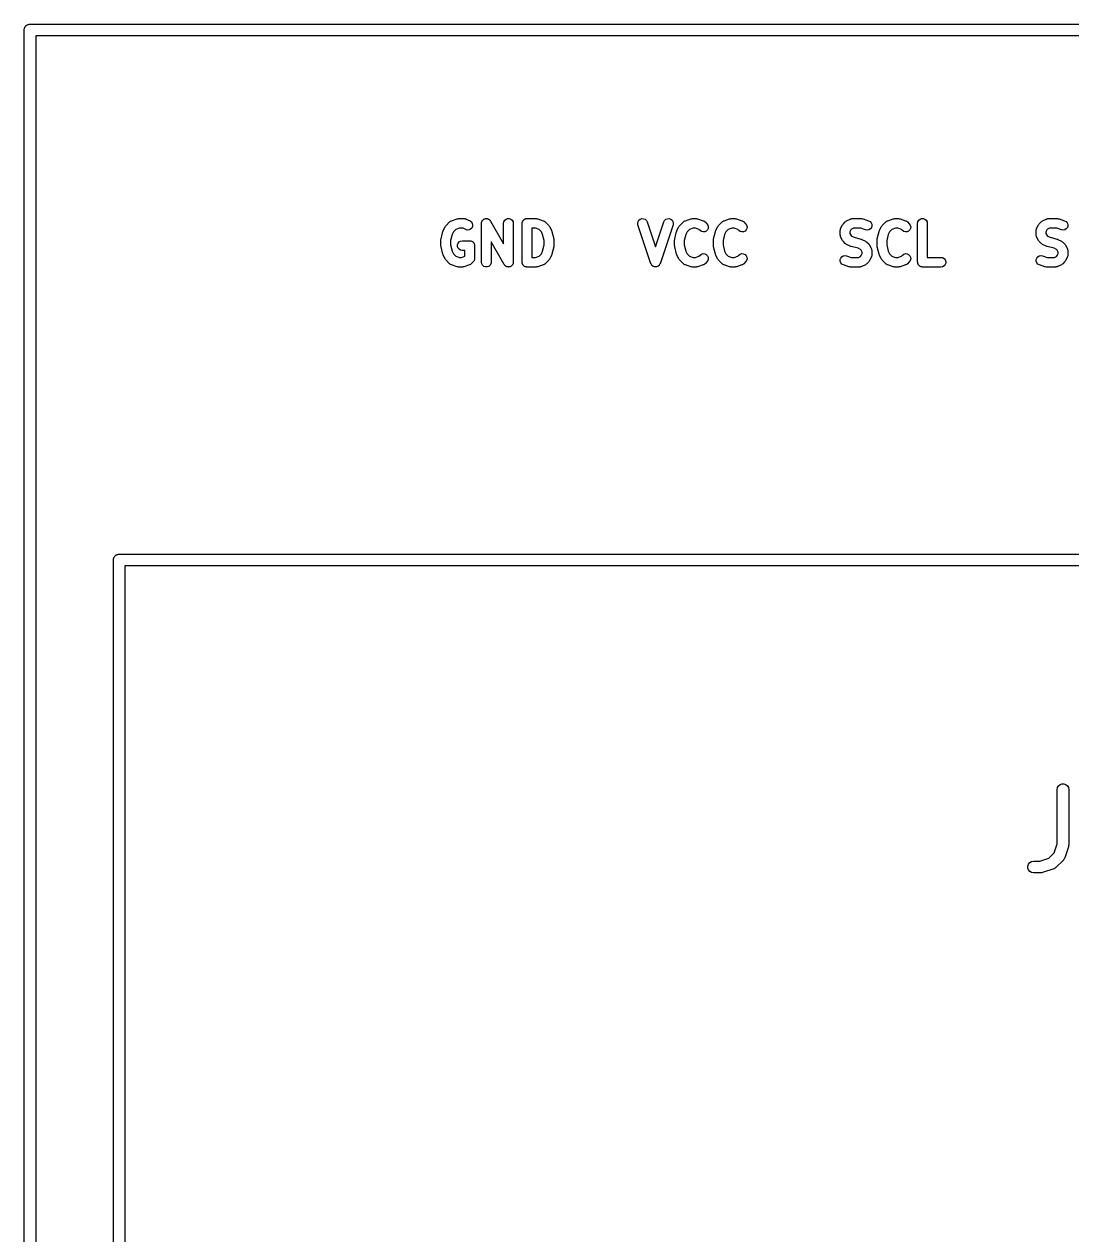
# Model space of a CAD drawing. Extents: x 86 to 333, y -237 to -29.
# Drawn here: x 121.28 to 134.79, y -51.71 to -36.09 of the extents above; entities that cross this region are included whole.
import ezdxf

# ---------------------------------------------------------------- set-up
doc = ezdxf.new("R2010")
doc.units = 0
doc.header["$MEASUREMENT"] = 0
doc.layers.add('BLACK', color=7, linetype='CONTINUOUS')

msp = doc.modelspace()

# ---------------------------------------------------------------- linework, layer by layer
at = {"layer": 'Black'}
for p, q in [((121.319, -36.0928), (121.324, -36.0895)), ((121.324, -36.0895), (121.331, -36.0884)), ((121.331, -36.0884), (121.337, -36.0861)), ((121.337, -36.0861), (121.344, -36.0861)), ((121.344, -36.0861), (121.35, -36.085)), ((121.35, -36.085), (148.65, -36.085)), ((121.275, -36.16), (121.276, -36.1535)), ((121.275, -66.86), (121.275, -36.16)), ((121.276, -36.147), (121.278, -36.1408)), ((121.276, -36.1535), (121.276, -36.147)), ((121.278, -36.1408), (121.28, -36.1343)), ((121.28, -36.1343), (121.283, -36.1287)), ((121.283, -36.1287), (121.285, -36.1225)), ((121.285, -36.1225), (121.289, -36.1175)), ((121.289, -36.1175), (121.293, -36.1118)), ((121.293, -36.1118), (121.298, -36.1076)), ((121.298, -36.1076), (121.302, -36.1025)), ((121.302, -36.1025), (121.307, -36.0993)), ((121.307, -36.0993), (121.312, -36.095)), ((121.312, -36.095), (121.319, -36.0928)), ((121.425, -36.235), (121.425, -66.785)), ((148.575, -36.235), (121.425, -36.235)), ((126.681, -38.7473), (126.705, -38.6997)), ((126.705, -38.6997), (126.711, -38.6916)), ((126.711, -38.6916), (126.717, -38.6834)), ((126.717, -38.6834), (126.764, -38.6358)), ((126.764, -38.6358), (126.767, -38.6337)), ((126.767, -38.6337), (126.77, -38.631)), ((126.77, -38.631), (126.776, -38.6276)), ((126.776, -38.6276), (126.782, -38.6234)), ((126.782, -38.6234), (126.786, -38.6224)), ((126.786, -38.6224), (126.789, -38.6207)), ((126.789, -38.6207), (126.86, -38.5969)), ((126.842, -38.7346), (126.812, -38.7646)), ((126.89, -38.7187), (126.842, -38.7346)), ((126.86, -38.5969), (126.87, -38.5954)), ((126.87, -38.5954), (126.88, -38.5937)), ((126.88, -38.5937), (126.951, -38.5937)), ((126.937, -38.7187), (126.89, -38.7187)), ((126.971, -38.7359), (126.937, -38.7187)), ((126.951, -38.5937), (126.955, -38.5943)), ((126.955, -38.5943), (126.959, -38.5941)), ((126.959, -38.5941), (126.966, -38.5962)), ((126.966, -38.5962), (126.973, -38.5975)), ((126.992, -38.7421), (126.971, -38.7359)), ((126.973, -38.5975), (126.976, -38.5993)), ((126.976, -38.5993), (126.979, -38.6003)), ((126.979, -38.6003), (127.027, -38.6241)), ((127.014, -38.7408), (126.992, -38.7421)), ((127.033, -38.7322), (127.014, -38.7408)), ((127.027, -38.6241), (127.044, -38.637)), ((127.049, -38.7172), (127.033, -38.7322)), ((127.044, -38.637), (127.056, -38.6551)), ((127.059, -38.6978), (127.049, -38.7172)), ((127.056, -38.6551), (127.061, -38.6763)), ((127.061, -38.6763), (127.059, -38.6978)), ((127.175, -38.6562), (127.176, -38.6507)), ((127.175, -39.1562), (127.175, -38.6562)), ((127.176, -38.6451), (127.177, -38.6401)), ((127.176, -38.6507), (127.176, -38.6451)), ((127.177, -38.6401), (127.178, -38.6348)), ((127.178, -38.6348), (127.181, -38.63)), ((127.181, -38.63), (127.183, -38.6247)), ((127.183, -38.6247), (127.187, -38.6206)), ((127.187, -38.6206), (127.189, -38.616)), ((127.189, -38.616), (127.194, -38.6124)), ((127.194, -38.6124), (127.197, -38.6081)), ((127.197, -38.6081), (127.202, -38.6055)), ((127.202, -38.6055), (127.206, -38.6021)), ((127.206, -38.6021), (127.211, -38.6001)), ((127.211, -38.6001), (127.216, -38.5974)), ((127.216, -38.5974), (127.221, -38.5965)), ((127.221, -38.5965), (127.226, -38.5946)), ((127.226, -38.5946), (127.232, -38.5946)), ((127.232, -38.5946), (127.237, -38.5937)), ((127.237, -38.5937), (127.243, -38.5946)), ((127.243, -38.5946), (127.248, -38.5946)), ((127.248, -38.5946), (127.253, -38.5966)), ((127.253, -38.5966), (127.259, -38.5976)), ((127.259, -38.5976), (127.263, -38.6002)), ((127.263, -38.6002), (127.268, -38.6021)), ((127.268, -38.6021), (127.273, -38.6057)), ((127.273, -38.6057), (127.278, -38.6085)), ((127.278, -38.6085), (127.281, -38.6126)), ((127.281, -38.6126), (127.285, -38.616)), ((127.285, -38.616), (127.288, -38.6209)), ((127.288, -38.6209), (127.291, -38.6252)), ((127.291, -38.6252), (127.46, -38.9208)), ((127.46, -38.6562), (127.464, -38.6348)), ((127.46, -38.9208), (127.46, -38.6562)), ((127.464, -38.6348), (127.475, -38.616)), ((127.475, -38.616), (127.492, -38.6021)), ((127.492, -38.6021), (127.512, -38.5946)), ((127.512, -38.5946), (127.534, -38.5946)), ((127.534, -38.5946), (127.554, -38.6021)), ((127.554, -38.6021), (127.571, -38.616)), ((127.571, -38.616), (127.582, -38.6348)), ((127.582, -38.6348), (127.585, -38.6562)), ((127.585, -38.6562), (127.585, -39.1562)), ((127.698, -38.6562), (127.699, -38.6508)), ((127.698, -39.1562), (127.698, -38.6562)), ((127.699, -38.6453), (127.701, -38.6402)), ((127.699, -38.6508), (127.699, -38.6453)), ((127.701, -38.6402), (127.702, -38.6348)), ((127.702, -38.6348), (127.705, -38.6301)), ((127.705, -38.6301), (127.707, -38.6249)), ((127.707, -38.6249), (127.71, -38.6208)), ((127.71, -38.6208), (127.713, -38.616)), ((127.713, -38.616), (127.717, -38.6125)), ((127.717, -38.6125), (127.721, -38.6083)), ((127.721, -38.6083), (127.726, -38.6056)), ((127.726, -38.6056), (127.73, -38.6021)), ((127.73, -38.6021), (127.735, -38.6002)), ((127.735, -38.6002), (127.74, -38.5975)), ((127.74, -38.5975), (127.745, -38.5965)), ((127.745, -38.5965), (127.75, -38.5946)), ((127.75, -38.5946), (127.756, -38.5946)), ((127.756, -38.5946), (127.761, -38.5937)), ((127.761, -38.5937), (127.88, -38.5937)), ((127.823, -38.7187), (127.823, -39.0937)), ((127.87, -38.7187), (127.823, -38.7187)), ((127.918, -38.7346), (127.87, -38.7187)), ((127.88, -38.5937), (127.89, -38.5954)), ((127.89, -38.5954), (127.9, -38.5969)), ((127.9, -38.5969), (127.971, -38.6207)), ((127.948, -38.7646), (127.918, -38.7346)), ((127.971, -38.6207), (127.974, -38.6224)), ((127.974, -38.6224), (127.978, -38.6234)), ((127.978, -38.6234), (127.984, -38.6276)), ((127.984, -38.6276), (127.99, -38.631)), ((127.99, -38.631), (127.993, -38.6337)), ((127.993, -38.6337), (127.996, -38.6358)), ((127.996, -38.6358), (128.043, -38.6834)), ((128.043, -38.6834), (128.049, -38.6916)), ((128.049, -38.6916), (128.055, -38.6997)), ((128.055, -38.6997), (128.079, -38.7473)), ((129.191, -38.6545), (129.195, -38.6332)), ((129.194, -38.676), (129.191, -38.6545)), ((129.361, -39.176), (129.194, -38.676)), ((129.195, -38.6332), (129.207, -38.6147)), ((129.207, -38.6147), (129.224, -38.6012)), ((129.224, -38.6012), (129.244, -38.5944)), ((129.244, -38.5944), (129.266, -38.595)), ((129.266, -38.595), (129.286, -38.6029)), ((129.286, -38.6029), (129.302, -38.6173)), ((129.302, -38.6173), (129.313, -38.6364)), ((129.313, -38.6364), (129.42, -38.9585)), ((129.42, -38.9585), (129.527, -38.6364)), ((129.646, -38.676), (129.479, -39.176)), ((129.527, -38.6364), (129.538, -38.6173)), ((129.538, -38.6173), (129.554, -38.6029)), ((129.554, -38.6029), (129.574, -38.595)), ((129.574, -38.595), (129.596, -38.5944)), ((129.596, -38.5944), (129.616, -38.6012)), ((129.616, -38.6012), (129.633, -38.6147)), ((129.633, -38.6147), (129.645, -38.6332)), ((129.645, -38.6332), (129.649, -38.6545)), ((129.649, -38.6545), (129.646, -38.676)), ((129.697, -38.7473), (129.721, -38.6997)), ((129.721, -38.6997), (129.727, -38.6916)), ((129.727, -38.6916), (129.733, -38.6834)), ((129.733, -38.6834), (129.781, -38.6358)), ((129.781, -38.6358), (129.784, -38.6337)), ((129.784, -38.6337), (129.786, -38.631)), ((129.786, -38.631), (129.792, -38.6276)), ((129.792, -38.6276), (129.798, -38.6234)), ((129.798, -38.6234), (129.802, -38.6224)), ((129.802, -38.6224), (129.805, -38.6207)), ((129.805, -38.6207), (129.876, -38.5969)), ((129.859, -38.7346), (129.829, -38.7646)), ((129.906, -38.7187), (129.859, -38.7346)), ((129.876, -38.5969), (129.886, -38.5954)), ((129.886, -38.5954), (129.896, -38.5937)), ((129.896, -38.5937), (129.944, -38.5937)), ((129.934, -38.7187), (129.906, -38.7187)), ((129.981, -38.7346), (129.934, -38.7187)), ((129.944, -38.5937), (129.954, -38.5954)), ((129.954, -38.5954), (129.964, -38.5969)), ((129.964, -38.5969), (130.035, -38.6207)), ((129.995, -38.748), (129.981, -38.7346)), ((130.035, -38.6207), (130.038, -38.6224)), ((130.038, -38.6224), (130.042, -38.6234)), ((130.042, -38.6234), (130.048, -38.6276)), ((130.048, -38.6276), (130.054, -38.631)), ((130.054, -38.631), (130.056, -38.6337)), ((130.056, -38.6337), (130.059, -38.6358)), ((130.059, -38.6358), (130.083, -38.6596)), ((130.09, -38.7397), (130.075, -38.755)), ((130.083, -38.6596), (130.096, -38.6774)), ((130.099, -38.72), (130.09, -38.7397)), ((130.096, -38.6774), (130.101, -38.6984)), ((130.101, -38.6984), (130.099, -38.72)), ((130.197, -38.7473), (130.221, -38.6997)), ((130.221, -38.6997), (130.227, -38.6916)), ((130.227, -38.6916), (130.233, -38.6834)), ((130.233, -38.6834), (130.281, -38.6358)), ((130.281, -38.6358), (130.284, -38.6337)), ((130.284, -38.6337), (130.286, -38.631)), ((130.286, -38.631), (130.292, -38.6276)), ((130.292, -38.6276), (130.298, -38.6234)), ((130.298, -38.6234), (130.302, -38.6224)), ((130.302, -38.6224), (130.305, -38.6207)), ((130.305, -38.6207), (130.376, -38.5969)), ((130.359, -38.7346), (130.329, -38.7646)), ((130.406, -38.7187), (130.359, -38.7346)), ((130.376, -38.5969), (130.386, -38.5954)), ((130.386, -38.5954), (130.396, -38.5937)), ((130.396, -38.5937), (130.444, -38.5937)), ((130.434, -38.7187), (130.406, -38.7187)), ((130.481, -38.7346), (130.434, -38.7187)), ((130.444, -38.5937), (130.454, -38.5954)), ((130.454, -38.5954), (130.464, -38.5969)), ((130.464, -38.5969), (130.535, -38.6207)), ((130.495, -38.748), (130.481, -38.7346)), ((130.535, -38.6207), (130.538, -38.6224)), ((130.538, -38.6224), (130.542, -38.6234)), ((130.542, -38.6234), (130.548, -38.6276)), ((130.548, -38.6276), (130.554, -38.631)), ((130.554, -38.631), (130.556, -38.6337)), ((130.556, -38.6337), (130.559, -38.6358)), ((130.559, -38.6358), (130.583, -38.6596)), ((130.59, -38.7397), (130.575, -38.755)), ((130.583, -38.6596), (130.596, -38.6774)), ((130.599, -38.72), (130.59, -38.7397)), ((130.596, -38.6774), (130.601, -38.6984)), ((130.601, -38.6984), (130.599, -38.72)), ((131.803, -38.7443), (131.805, -38.7373)), ((131.803, -38.7479), (131.803, -38.7443)), ((131.805, -38.7373), (131.806, -38.7301)), ((131.806, -38.7301), (131.808, -38.7269)), ((131.808, -38.7269), (131.809, -38.7235)), ((131.809, -38.7235), (131.833, -38.6759)), ((131.833, -38.6759), (131.839, -38.6678)), ((131.839, -38.6678), (131.844, -38.6596)), ((131.844, -38.6596), (131.868, -38.6358)), ((131.868, -38.6358), (131.876, -38.6301)), ((131.876, -38.6301), (131.884, -38.6241)), ((131.884, -38.6241), (131.932, -38.6003)), ((131.94, -38.7408), (131.927, -38.7662)), ((131.932, -38.6003), (131.936, -38.5993)), ((131.936, -38.5993), (131.939, -38.5975)), ((131.939, -38.5975), (131.946, -38.5962)), ((131.949, -38.7314), (131.94, -38.7408)), ((131.946, -38.5962), (131.953, -38.5941)), ((131.975, -38.7187), (131.949, -38.7314)), ((131.953, -38.5941), (131.956, -38.5943)), ((131.956, -38.5943), (131.96, -38.5937)), ((131.96, -38.5937), (132.079, -38.5937)), ((132.069, -38.7187), (131.975, -38.7187)), ((132.131, -38.7393), (132.069, -38.7187)), ((132.079, -38.5937), (132.089, -38.5954)), ((132.089, -38.5954), (132.099, -38.5969)), ((132.099, -38.5969), (132.17, -38.6207)), ((132.152, -38.7425), (132.131, -38.7393)), ((132.173, -38.7381), (132.152, -38.7425)), ((132.17, -38.6207), (132.189, -38.631)), ((132.192, -38.7268), (132.173, -38.7381)), ((132.189, -38.631), (132.204, -38.6473)), ((132.205, -38.7098), (132.192, -38.7268)), ((132.204, -38.6473), (132.212, -38.6675)), ((132.212, -38.6892), (132.205, -38.7098)), ((132.212, -38.6675), (132.212, -38.6892)), ((132.309, -38.7473), (132.333, -38.6997)), ((132.333, -38.6997), (132.339, -38.6916)), ((132.339, -38.6916), (132.344, -38.6834)), ((132.344, -38.6834), (132.392, -38.6358)), ((132.392, -38.6358), (132.395, -38.6337)), ((132.395, -38.6337), (132.397, -38.631)), ((132.397, -38.631), (132.404, -38.6276)), ((132.404, -38.6276), (132.41, -38.6234)), ((132.41, -38.6234), (132.413, -38.6224)), ((132.413, -38.6224), (132.416, -38.6207)), ((132.416, -38.6207), (132.488, -38.5969)), ((132.47, -38.7346), (132.44, -38.7646)), ((132.518, -38.7187), (132.47, -38.7346)), ((132.488, -38.5969), (132.498, -38.5954)), ((132.498, -38.5954), (132.508, -38.5937)), ((132.508, -38.5937), (132.555, -38.5937)), ((132.545, -38.7187), (132.518, -38.7187)), ((132.593, -38.7346), (132.545, -38.7187)), ((132.555, -38.5937), (132.565, -38.5954)), ((132.565, -38.5954), (132.575, -38.5969)), ((132.575, -38.5969), (132.646, -38.6207)), ((132.606, -38.748), (132.593, -38.7346)), ((132.646, -38.6207), (132.65, -38.6224)), ((132.65, -38.6224), (132.653, -38.6234)), ((132.653, -38.6234), (132.659, -38.6276)), ((132.659, -38.6276), (132.666, -38.631)), ((132.666, -38.631), (132.668, -38.6337)), ((132.668, -38.6337), (132.671, -38.6358)), ((132.671, -38.6358), (132.695, -38.6596)), ((132.702, -38.7397), (132.686, -38.755)), ((132.695, -38.6596), (132.707, -38.6774)), ((132.711, -38.72), (132.702, -38.7397)), ((132.707, -38.6774), (132.713, -38.6984)), ((132.713, -38.6984), (132.711, -38.72)), ((132.802, -38.6562), (132.806, -38.6348)), ((132.802, -39.1562), (132.802, -38.6562)), ((132.806, -38.6348), (132.817, -38.616)), ((132.817, -38.616), (132.834, -38.6021)), ((132.834, -38.6021), (132.854, -38.5946)), ((132.854, -38.5946), (132.876, -38.5946)), ((132.876, -38.5946), (132.896, -38.6021)), ((132.896, -38.6021), (132.913, -38.616)), ((132.913, -38.616), (132.923, -38.6348)), ((132.923, -38.6348), (132.927, -38.6562)), ((132.927, -38.6562), (132.927, -39.0937)), ((134.331, -38.7443), (134.333, -38.7373)), ((134.331, -38.7479), (134.331, -38.7443)), ((134.333, -38.7373), (134.334, -38.7301)), ((134.334, -38.7301), (134.336, -38.7269)), ((134.336, -38.7269), (134.337, -38.7235)), ((134.337, -38.7235), (134.361, -38.6759)), ((134.361, -38.6759), (134.367, -38.6678)), ((134.367, -38.6678), (134.372, -38.6596)), ((134.372, -38.6596), (134.396, -38.6358)), ((134.396, -38.6358), (134.404, -38.6301)), ((134.404, -38.6301), (134.413, -38.6241)), ((134.413, -38.6241), (134.46, -38.6003)), ((134.468, -38.7408), (134.455, -38.7662)), ((134.46, -38.6003), (134.464, -38.5993)), ((134.464, -38.5993), (134.467, -38.5975)), ((134.467, -38.5975), (134.474, -38.5962)), ((134.478, -38.7314), (134.468, -38.7408)), ((134.474, -38.5962), (134.481, -38.5941)), ((134.503, -38.7187), (134.478, -38.7314)), ((134.481, -38.5941), (134.485, -38.5943)), ((134.485, -38.5943), (134.488, -38.5937)), ((134.488, -38.5937), (134.607, -38.5937)), ((134.597, -38.7187), (134.503, -38.7187)), ((134.659, -38.7393), (134.597, -38.7187)), ((134.607, -38.5937), (134.617, -38.5954)), ((134.617, -38.5954), (134.627, -38.5969)), ((134.627, -38.5969), (134.698, -38.6207)), ((134.68, -38.7425), (134.659, -38.7393)), ((134.702, -38.7381), (134.68, -38.7425)), ((134.698, -38.6207), (134.717, -38.631)), ((134.72, -38.7268), (134.702, -38.7381)), ((134.717, -38.631), (134.732, -38.6473)), ((134.734, -38.7098), (134.72, -38.7268)), ((134.732, -38.6473), (134.74, -38.6675)), ((134.74, -38.6892), (134.734, -38.7098)), ((134.74, -38.6675), (134.74, -38.6892)), ((126.651, -38.8705), (126.652, -38.8629)), ((126.651, -38.9419), (126.651, -38.8705)), ((126.652, -38.8629), (126.653, -38.8553)), ((126.653, -38.8553), (126.677, -38.7601)), ((126.677, -38.7601), (126.679, -38.7538)), ((126.679, -38.7538), (126.681, -38.7473)), ((126.796, -38.7971), (126.776, -38.8782)), ((126.776, -38.8782), (126.776, -38.9342)), ((126.812, -38.7646), (126.796, -38.7971)), ((126.873, -38.9107), (126.887, -38.894)), ((126.887, -38.894), (126.906, -38.8832)), ((126.906, -38.8832), (126.928, -38.8794)), ((126.928, -38.8794), (127.023, -38.8794)), ((127.023, -38.8794), (127.028, -38.8804)), ((127.028, -38.8804), (127.034, -38.8804)), ((127.034, -38.8804), (127.039, -38.8822)), ((127.039, -38.8822), (127.044, -38.8832)), ((127.044, -38.8832), (127.049, -38.8859)), ((127.049, -38.8859), (127.054, -38.8878)), ((127.054, -38.8878), (127.058, -38.8913)), ((127.058, -38.8913), (127.063, -38.894)), ((127.063, -38.894), (127.067, -38.8982)), ((127.067, -38.8982), (127.071, -38.9017)), ((127.071, -38.9017), (127.073, -38.9065)), ((127.469, -39.1872), (127.3, -38.8915)), ((127.3, -38.8915), (127.3, -39.1562)), ((127.964, -38.7971), (127.948, -38.7646)), ((127.984, -38.8782), (127.964, -38.7971)), ((127.984, -38.9342), (127.984, -38.8782)), ((128.079, -38.7473), (128.081, -38.7538)), ((128.081, -38.7538), (128.083, -38.7601)), ((128.083, -38.7601), (128.107, -38.8553)), ((128.107, -38.8553), (128.108, -38.8629)), ((128.108, -38.8629), (128.109, -38.8705)), ((128.109, -38.8705), (128.109, -38.9419)), ((129.667, -38.8705), (129.668, -38.8629)), ((129.667, -38.9419), (129.667, -38.8705)), ((129.668, -38.8629), (129.669, -38.8553)), ((129.669, -38.8553), (129.693, -38.7601)), ((129.693, -38.7601), (129.695, -38.7538)), ((129.695, -38.7538), (129.697, -38.7473)), ((129.812, -38.7971), (129.792, -38.8782)), ((129.792, -38.8782), (129.792, -38.9342)), ((129.829, -38.7646), (129.812, -38.7971)), ((130.013, -38.7605), (129.995, -38.748)), ((130.034, -38.7661), (130.013, -38.7605)), ((130.055, -38.7642), (130.034, -38.7661)), ((130.075, -38.755), (130.055, -38.7642)), ((130.167, -38.8705), (130.168, -38.8629)), ((130.167, -38.9419), (130.167, -38.8705)), ((130.168, -38.8629), (130.169, -38.8553)), ((130.169, -38.8553), (130.193, -38.7601)), ((130.193, -38.7601), (130.195, -38.7538)), ((130.195, -38.7538), (130.197, -38.7473)), ((130.312, -38.7971), (130.292, -38.8782)), ((130.292, -38.8782), (130.292, -38.9342)), ((130.329, -38.7646), (130.312, -38.7971)), ((130.513, -38.7605), (130.495, -38.748)), ((130.534, -38.7661), (130.513, -38.7605)), ((130.555, -38.7642), (130.534, -38.7661)), ((130.575, -38.755), (130.555, -38.7642)), ((131.802, -38.7514), (131.803, -38.7479)), ((131.802, -38.799), (131.802, -38.7514)), ((131.803, -38.8026), (131.802, -38.799)), ((131.803, -38.8062), (131.803, -38.8026)), ((131.805, -38.8132), (131.803, -38.8062)), ((131.806, -38.8204), (131.805, -38.8132)), ((131.808, -38.8235), (131.806, -38.8204)), ((131.809, -38.827), (131.808, -38.8235)), ((131.833, -38.8746), (131.809, -38.827)), ((131.839, -38.8827), (131.833, -38.8746)), ((131.844, -38.8909), (131.839, -38.8827)), ((131.868, -38.9147), (131.844, -38.8909)), ((131.927, -38.7662), (131.927, -38.7843)), ((131.927, -38.7843), (131.94, -38.8096)), ((131.94, -38.8096), (131.949, -38.8191)), ((131.949, -38.8191), (131.982, -38.8353)), ((131.982, -38.8353), (132.07, -38.8575)), ((132.07, -38.8575), (132.077, -38.8602)), ((132.077, -38.8602), (132.083, -38.8622)), ((132.083, -38.8622), (132.131, -38.886)), ((132.131, -38.886), (132.139, -38.892)), ((132.139, -38.892), (132.147, -38.8977)), ((132.147, -38.8977), (132.171, -38.9215)), ((132.278, -38.8705), (132.28, -38.8629)), ((132.278, -38.9419), (132.278, -38.8705)), ((132.28, -38.8553), (132.304, -38.7601)), ((132.28, -38.8629), (132.28, -38.8553)), ((132.304, -38.7601), (132.307, -38.7538)), ((132.307, -38.7538), (132.309, -38.7473)), ((132.424, -38.7971), (132.403, -38.8782)), ((132.403, -38.8782), (132.403, -38.9342)), ((132.44, -38.7646), (132.424, -38.7971)), ((132.624, -38.7605), (132.606, -38.748)), ((132.645, -38.7661), (132.624, -38.7605)), ((132.667, -38.7642), (132.645, -38.7661)), ((132.686, -38.755), (132.667, -38.7642)), ((134.33, -38.7514), (134.331, -38.7479)), ((134.33, -38.799), (134.33, -38.7514)), ((134.331, -38.8026), (134.33, -38.799)), ((134.331, -38.8062), (134.331, -38.8026)), ((134.333, -38.8132), (134.331, -38.8062)), ((134.334, -38.8204), (134.333, -38.8132)), ((134.336, -38.8235), (134.334, -38.8204)), ((134.337, -38.827), (134.336, -38.8235)), ((134.361, -38.8746), (134.337, -38.827)), ((134.367, -38.8827), (134.361, -38.8746)), ((134.372, -38.8909), (134.367, -38.8827)), ((134.396, -38.9147), (134.372, -38.8909)), ((134.455, -38.7662), (134.455, -38.7843)), ((134.455, -38.7843), (134.468, -38.8096)), ((134.468, -38.8096), (134.477, -38.8191)), ((134.477, -38.8191), (134.51, -38.8353)), ((134.51, -38.8353), (134.598, -38.8575)), ((134.598, -38.8575), (134.605, -38.8602)), ((134.605, -38.8602), (134.611, -38.8622)), ((134.611, -38.8622), (134.659, -38.886)), ((134.659, -38.886), (134.667, -38.892)), ((134.667, -38.892), (134.675, -38.8977)), ((134.675, -38.8977), (134.699, -38.9215)), ((126.652, -38.9494), (126.651, -38.9419)), ((126.653, -38.9571), (126.652, -38.9494)), ((126.677, -39.0523), (126.653, -38.9571)), ((126.679, -39.0585), (126.677, -39.0523)), ((126.681, -39.0651), (126.679, -39.0585)), ((126.776, -38.9342), (126.796, -39.0153)), ((126.796, -39.0153), (126.812, -39.0477)), ((126.812, -39.0477), (126.842, -39.0778)), ((126.866, -38.9311), (126.873, -38.9107)), ((126.866, -38.9528), (126.866, -38.9311)), ((126.873, -38.9732), (126.866, -38.9528)), ((126.887, -38.9898), (126.873, -38.9732)), ((126.906, -39.0006), (126.887, -38.9898)), ((126.928, -39.0044), (126.906, -39.0006)), ((126.96, -39.0044), (126.928, -39.0044)), ((126.96, -39.0794), (126.96, -39.0044)), ((127.073, -38.9065), (127.077, -38.9107)), ((127.077, -38.9107), (127.079, -38.9158)), ((127.079, -38.9158), (127.082, -38.9205)), ((127.082, -38.9205), (127.083, -38.9259)), ((127.083, -38.9259), (127.084, -38.9311)), ((127.084, -38.9311), (127.084, -38.9365)), ((127.084, -38.9365), (127.085, -38.9419)), ((127.085, -38.9419), (127.085, -39.1086)), ((127.918, -39.0778), (127.948, -39.0477)), ((127.948, -39.0477), (127.964, -39.0153)), ((127.964, -39.0153), (127.984, -38.9342)), ((128.081, -39.0585), (128.079, -39.0651)), ((128.083, -39.0523), (128.081, -39.0585)), ((128.107, -38.9571), (128.083, -39.0523)), ((128.108, -38.9494), (128.107, -38.9571)), ((128.109, -38.9419), (128.108, -38.9494)), ((129.668, -38.9494), (129.667, -38.9419)), ((129.669, -38.9571), (129.668, -38.9494)), ((129.693, -39.0523), (129.669, -38.9571)), ((129.695, -39.0585), (129.693, -39.0523)), ((129.697, -39.0651), (129.695, -39.0585)), ((129.792, -38.9342), (129.812, -39.0153)), ((129.812, -39.0153), (129.829, -39.0477)), ((129.829, -39.0477), (129.859, -39.0778)), ((129.995, -39.0644), (130.013, -39.0519)), ((130.013, -39.0519), (130.034, -39.0463)), ((130.034, -39.0463), (130.055, -39.0482)), ((130.055, -39.0482), (130.075, -39.0574)), ((130.075, -39.0574), (130.09, -39.0727)), ((130.168, -38.9494), (130.167, -38.9419)), ((130.169, -38.9571), (130.168, -38.9494)), ((130.193, -39.0523), (130.169, -38.9571)), ((130.195, -39.0585), (130.193, -39.0523)), ((130.197, -39.0651), (130.195, -39.0585)), ((130.292, -38.9342), (130.312, -39.0153)), ((130.312, -39.0153), (130.329, -39.0477)), ((130.329, -39.0477), (130.359, -39.0778)), ((130.495, -39.0644), (130.513, -39.0519)), ((130.513, -39.0519), (130.534, -39.0463)), ((130.534, -39.0463), (130.555, -39.0482)), ((130.555, -39.0482), (130.575, -39.0574)), ((130.575, -39.0574), (130.59, -39.0727)), ((131.876, -38.9204), (131.868, -38.9147)), ((131.884, -38.9264), (131.876, -38.9204)), ((131.932, -38.9502), (131.884, -38.9264)), ((131.939, -38.9521), (131.932, -38.9502)), ((131.945, -38.9549), (131.939, -38.9521)), ((132.033, -38.9771), (131.945, -38.9549)), ((132.066, -38.9933), (132.033, -38.9771)), ((132.075, -39.0027), (132.066, -38.9933)), ((132.088, -39.0281), (132.075, -39.0027)), ((132.075, -39.0715), (132.088, -39.0462)), ((132.088, -39.0462), (132.088, -39.0281)), ((132.171, -38.9215), (132.177, -38.9297)), ((132.177, -38.9297), (132.183, -38.9378)), ((132.183, -38.9378), (132.206, -38.9854)), ((132.206, -38.9854), (132.207, -38.9888)), ((132.207, -38.9888), (132.209, -38.992)), ((132.209, -38.992), (132.21, -38.9992)), ((132.21, -38.9992), (132.213, -39.0062)), ((132.213, -39.0062), (132.212, -39.0098)), ((132.212, -39.0098), (132.213, -39.0133)), ((132.213, -39.0133), (132.213, -39.061)), ((132.28, -38.9494), (132.278, -38.9419)), ((132.28, -38.9571), (132.28, -38.9494)), ((132.304, -39.0523), (132.28, -38.9571)), ((132.307, -39.0585), (132.304, -39.0523)), ((132.309, -39.0651), (132.307, -39.0585)), ((132.403, -38.9342), (132.424, -39.0153)), ((132.424, -39.0153), (132.44, -39.0477)), ((132.44, -39.0477), (132.47, -39.0778)), ((132.606, -39.0644), (132.624, -39.0519)), ((132.624, -39.0519), (132.645, -39.0463)), ((132.645, -39.0463), (132.667, -39.0482)), ((132.667, -39.0482), (132.686, -39.0574)), ((132.686, -39.0574), (132.702, -39.0727)), ((134.404, -38.9204), (134.396, -38.9147)), ((134.413, -38.9264), (134.404, -38.9204)), ((134.46, -38.9502), (134.413, -38.9264)), ((134.467, -38.9521), (134.46, -38.9502)), ((134.473, -38.9549), (134.467, -38.9521)), ((134.562, -38.9771), (134.473, -38.9549)), ((134.594, -38.9933), (134.562, -38.9771)), ((134.603, -39.0027), (134.594, -38.9933)), ((134.616, -39.0281), (134.603, -39.0027)), ((134.603, -39.0715), (134.616, -39.0462)), ((134.616, -39.0462), (134.616, -39.0281)), ((134.699, -38.9215), (134.705, -38.9297)), ((134.705, -38.9297), (134.711, -38.9378)), ((134.711, -38.9378), (134.734, -38.9854)), ((134.734, -38.9854), (134.736, -38.9888)), ((134.736, -38.9888), (134.737, -38.992)), ((134.737, -38.992), (134.739, -38.9992)), ((134.739, -38.9992), (134.741, -39.0062)), ((134.741, -39.0062), (134.74, -39.0098)), ((134.74, -39.0098), (134.741, -39.0133)), ((134.741, -39.0133), (134.741, -39.061)), ((126.705, -39.1127), (126.681, -39.0651)), ((126.711, -39.1208), (126.705, -39.1127)), ((126.717, -39.129), (126.711, -39.1208)), ((126.764, -39.1766), (126.717, -39.129)), ((126.767, -39.1786), (126.764, -39.1766)), ((126.77, -39.1813), (126.767, -39.1786)), ((126.776, -39.1848), (126.77, -39.1813)), ((126.782, -39.189), (126.776, -39.1848)), ((126.786, -39.19), (126.782, -39.189)), ((126.789, -39.1917), (126.786, -39.19)), ((126.86, -39.2155), (126.789, -39.1917)), ((126.842, -39.0778), (126.89, -39.0937)), ((126.89, -39.0937), (126.917, -39.0937)), ((126.917, -39.0937), (126.96, -39.0794)), ((127.019, -39.1917), (126.947, -39.2155)), ((127.022, -39.19), (127.019, -39.1917)), ((127.025, -39.189), (127.022, -39.19)), ((127.031, -39.1848), (127.025, -39.189)), ((127.038, -39.1813), (127.031, -39.1848)), ((127.04, -39.1786), (127.038, -39.1813)), ((127.043, -39.1766), (127.04, -39.1786)), ((127.067, -39.1528), (127.043, -39.1766)), ((127.069, -39.1505), (127.067, -39.1528)), ((127.071, -39.1487), (127.069, -39.1505)), ((127.075, -39.1417), (127.071, -39.1487)), ((127.08, -39.135), (127.075, -39.1417)), ((127.082, -39.1299), (127.08, -39.1323)), ((127.08, -39.1323), (127.08, -39.135)), ((127.083, -39.1219), (127.082, -39.1299)), ((127.085, -39.114), (127.083, -39.1219)), ((127.085, -39.1086), (127.085, -39.1113)), ((127.085, -39.1113), (127.085, -39.114)), ((127.178, -39.1776), (127.175, -39.1562)), ((127.189, -39.1964), (127.178, -39.1776)), ((127.206, -39.2103), (127.189, -39.1964)), ((127.226, -39.2177), (127.206, -39.2103)), ((127.268, -39.2103), (127.248, -39.2177)), ((127.285, -39.1964), (127.268, -39.2103)), ((127.296, -39.1776), (127.285, -39.1964)), ((127.3, -39.1562), (127.296, -39.1776)), ((127.472, -39.1915), (127.469, -39.1872)), ((127.475, -39.1964), (127.472, -39.1915)), ((127.479, -39.1998), (127.475, -39.1964)), ((127.482, -39.2039), (127.479, -39.1998)), ((127.487, -39.2067), (127.482, -39.2039)), ((127.492, -39.2103), (127.487, -39.2067)), ((127.497, -39.2121), (127.492, -39.2103)), ((127.501, -39.2148), (127.497, -39.2121)), ((127.507, -39.2158), (127.501, -39.2148)), ((127.549, -39.2122), (127.544, -39.215)), ((127.554, -39.2103), (127.549, -39.2122)), ((127.558, -39.2069), (127.554, -39.2103)), ((127.563, -39.2042), (127.558, -39.2069)), ((127.566, -39.2), (127.563, -39.2042)), ((127.571, -39.1964), (127.566, -39.2)), ((127.573, -39.1917), (127.571, -39.1964)), ((127.577, -39.1877), (127.573, -39.1917)), ((127.579, -39.1824), (127.577, -39.1877)), ((127.582, -39.1776), (127.579, -39.1824)), ((127.583, -39.1723), (127.582, -39.1776)), ((127.584, -39.1673), (127.583, -39.1723)), ((127.585, -39.1562), (127.584, -39.1617)), ((127.584, -39.1617), (127.584, -39.1673)), ((127.699, -39.1616), (127.698, -39.1562)), ((127.699, -39.167), (127.699, -39.1616)), ((127.701, -39.1722), (127.699, -39.167)), ((127.702, -39.1776), (127.701, -39.1722)), ((127.705, -39.1823), (127.702, -39.1776)), ((127.707, -39.1874), (127.705, -39.1823)), ((127.71, -39.1916), (127.707, -39.1874)), ((127.713, -39.1964), (127.71, -39.1916)), ((127.717, -39.1999), (127.713, -39.1964)), ((127.721, -39.2041), (127.717, -39.1999)), ((127.726, -39.2068), (127.721, -39.2041)), ((127.73, -39.2103), (127.726, -39.2068)), ((127.735, -39.2122), (127.73, -39.2103)), ((127.74, -39.2149), (127.735, -39.2122)), ((127.745, -39.2159), (127.74, -39.2149)), ((127.823, -39.0937), (127.87, -39.0937)), ((127.87, -39.0937), (127.918, -39.0778)), ((127.971, -39.1917), (127.9, -39.2155)), ((127.974, -39.19), (127.971, -39.1917)), ((127.978, -39.189), (127.974, -39.19)), ((127.984, -39.1848), (127.978, -39.189)), ((127.99, -39.1813), (127.984, -39.1848)), ((127.993, -39.1786), (127.99, -39.1813)), ((127.996, -39.1766), (127.993, -39.1786)), ((128.043, -39.129), (127.996, -39.1766)), ((128.049, -39.1208), (128.043, -39.129)), ((128.055, -39.1127), (128.049, -39.1208)), ((128.079, -39.0651), (128.055, -39.1127)), ((129.362, -39.1775), (129.361, -39.176)), ((129.362, -39.1792), (129.362, -39.1775)), ((129.367, -39.187), (129.362, -39.1792)), ((129.371, -39.195), (129.367, -39.187)), ((129.372, -39.1962), (129.371, -39.195)), ((129.373, -39.1977), (129.372, -39.1962)), ((129.38, -39.2034), (129.373, -39.1977)), ((129.387, -39.2094), (129.38, -39.2034)), ((129.389, -39.2101), (129.387, -39.2094)), ((129.39, -39.2111), (129.389, -39.2101)), ((129.399, -39.214), (129.39, -39.2111)), ((129.407, -39.2174), (129.399, -39.214)), ((129.441, -39.214), (129.433, -39.2174)), ((129.45, -39.2111), (129.441, -39.214)), ((129.451, -39.2101), (129.45, -39.2111)), ((129.453, -39.2094), (129.451, -39.2101)), ((129.46, -39.2034), (129.453, -39.2094)), ((129.467, -39.1977), (129.46, -39.2034)), ((129.468, -39.1962), (129.467, -39.1977)), ((129.469, -39.195), (129.468, -39.1962)), ((129.473, -39.187), (129.469, -39.195)), ((129.478, -39.1792), (129.473, -39.187)), ((129.479, -39.176), (129.478, -39.1775)), ((129.478, -39.1775), (129.478, -39.1792)), ((129.721, -39.1127), (129.697, -39.0651)), ((129.727, -39.1208), (129.721, -39.1127)), ((129.733, -39.129), (129.727, -39.1208)), ((129.781, -39.1766), (129.733, -39.129)), ((129.784, -39.1786), (129.781, -39.1766)), ((129.786, -39.1813), (129.784, -39.1786)), ((129.792, -39.1848), (129.786, -39.1813)), ((129.798, -39.189), (129.792, -39.1848)), ((129.802, -39.19), (129.798, -39.189)), ((129.805, -39.1917), (129.802, -39.19)), ((129.876, -39.2155), (129.805, -39.1917)), ((129.859, -39.0778), (129.906, -39.0937)), ((129.906, -39.0937), (129.934, -39.0937)), ((129.934, -39.0937), (129.981, -39.0778)), ((130.035, -39.1917), (129.964, -39.2155)), ((129.981, -39.0778), (129.995, -39.0644)), ((130.038, -39.19), (130.035, -39.1917)), ((130.042, -39.189), (130.038, -39.19)), ((130.048, -39.1848), (130.042, -39.189)), ((130.054, -39.1813), (130.048, -39.1848)), ((130.056, -39.1786), (130.054, -39.1813)), ((130.059, -39.1766), (130.056, -39.1786)), ((130.083, -39.1528), (130.059, -39.1766)), ((130.096, -39.135), (130.083, -39.1528)), ((130.09, -39.0727), (130.099, -39.0924)), ((130.101, -39.114), (130.096, -39.135)), ((130.099, -39.0924), (130.101, -39.114)), ((130.221, -39.1127), (130.197, -39.0651)), ((130.227, -39.1208), (130.221, -39.1127)), ((130.233, -39.129), (130.227, -39.1208)), ((130.281, -39.1766), (130.233, -39.129)), ((130.284, -39.1786), (130.281, -39.1766)), ((130.286, -39.1813), (130.284, -39.1786)), ((130.292, -39.1848), (130.286, -39.1813)), ((130.298, -39.189), (130.292, -39.1848)), ((130.302, -39.19), (130.298, -39.189)), ((130.305, -39.1917), (130.302, -39.19)), ((130.376, -39.2155), (130.305, -39.1917)), ((130.359, -39.0778), (130.406, -39.0937)), ((130.406, -39.0937), (130.434, -39.0937)), ((130.434, -39.0937), (130.481, -39.0778)), ((130.535, -39.1917), (130.464, -39.2155)), ((130.481, -39.0778), (130.495, -39.0644)), ((130.538, -39.19), (130.535, -39.1917)), ((130.542, -39.189), (130.538, -39.19)), ((130.548, -39.1848), (130.542, -39.189)), ((130.554, -39.1813), (130.548, -39.1848)), ((130.556, -39.1786), (130.554, -39.1813)), ((130.559, -39.1766), (130.556, -39.1786)), ((130.583, -39.1528), (130.559, -39.1766)), ((130.596, -39.135), (130.583, -39.1528)), ((130.59, -39.0727), (130.599, -39.0924)), ((130.601, -39.114), (130.596, -39.135)), ((130.599, -39.0924), (130.601, -39.114)), ((131.803, -39.1232), (131.81, -39.1026)), ((131.804, -39.1449), (131.803, -39.1232)), ((131.812, -39.1651), (131.804, -39.1449)), ((131.81, -39.1026), (131.823, -39.0856)), ((131.826, -39.1813), (131.812, -39.1651)), ((131.823, -39.0856), (131.842, -39.0743)), ((131.845, -39.1917), (131.826, -39.1813)), ((131.842, -39.0743), (131.863, -39.0699)), ((131.916, -39.2155), (131.845, -39.1917)), ((131.863, -39.0699), (131.885, -39.0731)), ((131.885, -39.0731), (131.946, -39.0937)), ((131.946, -39.0937), (132.04, -39.0937)), ((132.04, -39.0937), (132.066, -39.081)), ((132.066, -39.081), (132.075, -39.0715)), ((132.077, -39.2149), (132.069, -39.2162)), ((132.08, -39.2131), (132.077, -39.2149)), ((132.083, -39.2121), (132.08, -39.2131)), ((132.131, -39.1883), (132.083, -39.2121)), ((132.139, -39.1823), (132.131, -39.1883)), ((132.147, -39.1766), (132.139, -39.1823)), ((132.171, -39.1528), (132.147, -39.1766)), ((132.177, -39.1446), (132.171, -39.1528)), ((132.183, -39.1365), (132.177, -39.1446)), ((132.206, -39.0889), (132.183, -39.1365)), ((132.207, -39.0854), (132.206, -39.0889)), ((132.209, -39.0823), (132.207, -39.0854)), ((132.21, -39.0751), (132.209, -39.0823)), ((132.213, -39.0681), (132.21, -39.0751)), ((132.213, -39.061), (132.212, -39.0645)), ((132.212, -39.0645), (132.213, -39.0681)), ((132.333, -39.1127), (132.309, -39.0651)), ((132.339, -39.1208), (132.333, -39.1127)), ((132.344, -39.129), (132.339, -39.1208)), ((132.392, -39.1766), (132.344, -39.129)), ((132.395, -39.1786), (132.392, -39.1766)), ((132.397, -39.1813), (132.395, -39.1786)), ((132.404, -39.1848), (132.397, -39.1813)), ((132.41, -39.189), (132.404, -39.1848)), ((132.413, -39.19), (132.41, -39.189)), ((132.416, -39.1917), (132.413, -39.19)), ((132.488, -39.2155), (132.416, -39.1917)), ((132.47, -39.0778), (132.518, -39.0937)), ((132.518, -39.0937), (132.545, -39.0937)), ((132.545, -39.0937), (132.593, -39.0778)), ((132.646, -39.1917), (132.575, -39.2155)), ((132.593, -39.0778), (132.606, -39.0644)), ((132.65, -39.19), (132.646, -39.1917)), ((132.653, -39.189), (132.65, -39.19)), ((132.659, -39.1848), (132.653, -39.189)), ((132.666, -39.1813), (132.659, -39.1848)), ((132.668, -39.1786), (132.666, -39.1813)), ((132.671, -39.1766), (132.668, -39.1786)), ((132.695, -39.1528), (132.671, -39.1766)), ((132.707, -39.135), (132.695, -39.1528)), ((132.702, -39.0727), (132.711, -39.0924)), ((132.713, -39.114), (132.707, -39.135)), ((132.711, -39.0924), (132.713, -39.114)), ((132.803, -39.1616), (132.802, -39.1562)), ((132.803, -39.167), (132.803, -39.1616)), ((132.805, -39.1722), (132.803, -39.167)), ((132.806, -39.1776), (132.805, -39.1722)), ((132.809, -39.1823), (132.806, -39.1776)), ((132.811, -39.1874), (132.809, -39.1823)), ((132.814, -39.1916), (132.811, -39.1874)), ((132.817, -39.1964), (132.814, -39.1916)), ((132.821, -39.1999), (132.817, -39.1964)), ((132.825, -39.2041), (132.821, -39.1999)), ((132.829, -39.2068), (132.825, -39.2041)), ((132.834, -39.2103), (132.829, -39.2068)), ((132.839, -39.2122), (132.834, -39.2103)), ((132.843, -39.2149), (132.839, -39.2122)), ((132.849, -39.2159), (132.843, -39.2149)), ((132.927, -39.0937), (133.103, -39.0937)), ((133.103, -39.0937), (133.124, -39.0975)), ((133.124, -39.2149), (133.103, -39.2187)), ((133.124, -39.0975), (133.143, -39.1083)), ((133.143, -39.2041), (133.124, -39.2149)), ((133.143, -39.1083), (133.157, -39.1249)), ((133.157, -39.1874), (133.143, -39.2041)), ((133.157, -39.1249), (133.164, -39.1453)), ((133.164, -39.167), (133.157, -39.1874)), ((133.164, -39.1453), (133.164, -39.167)), ((134.331, -39.1232), (134.338, -39.1026)), ((134.332, -39.1449), (134.331, -39.1232)), ((134.34, -39.1651), (134.332, -39.1449)), ((134.338, -39.1026), (134.351, -39.0856)), ((134.354, -39.1813), (134.34, -39.1651)), ((134.351, -39.0856), (134.37, -39.0743)), ((134.373, -39.1917), (134.354, -39.1813)), ((134.37, -39.0743), (134.391, -39.0699)), ((134.445, -39.2155), (134.373, -39.1917)), ((134.391, -39.0699), (134.413, -39.0731)), ((134.413, -39.0731), (134.474, -39.0937)), ((134.474, -39.0937), (134.569, -39.0937)), ((134.569, -39.0937), (134.594, -39.081)), ((134.594, -39.081), (134.603, -39.0715)), ((134.605, -39.2149), (134.597, -39.2162)), ((134.608, -39.2131), (134.605, -39.2149)), ((134.611, -39.2121), (134.608, -39.2131)), ((134.659, -39.1883), (134.611, -39.2121)), ((134.667, -39.1823), (134.659, -39.1883)), ((134.675, -39.1766), (134.667, -39.1823)), ((134.699, -39.1528), (134.675, -39.1766)), ((134.705, -39.1446), (134.699, -39.1528)), ((134.711, -39.1365), (134.705, -39.1446)), ((134.734, -39.0889), (134.711, -39.1365)), ((134.736, -39.0854), (134.734, -39.0889)), ((134.737, -39.0823), (134.736, -39.0854)), ((134.739, -39.0751), (134.737, -39.0823)), ((134.741, -39.0681), (134.739, -39.0751)), ((134.741, -39.061), (134.74, -39.0645)), ((134.74, -39.0645), (134.741, -39.0681)), ((126.87, -39.217), (126.86, -39.2155)), ((126.88, -39.2187), (126.87, -39.217)), ((126.928, -39.2187), (126.88, -39.2187)), ((126.937, -39.217), (126.928, -39.2187)), ((126.947, -39.2155), (126.937, -39.217)), ((127.248, -39.2177), (127.226, -39.2177)), ((127.512, -39.2177), (127.507, -39.2158)), ((127.517, -39.2177), (127.512, -39.2177)), ((127.523, -39.2187), (127.517, -39.2177)), ((127.528, -39.2177), (127.523, -39.2187)), ((127.534, -39.2177), (127.528, -39.2177)), ((127.539, -39.2159), (127.534, -39.2177)), ((127.544, -39.215), (127.539, -39.2159)), ((127.75, -39.2177), (127.745, -39.2159)), ((127.756, -39.2177), (127.75, -39.2177)), ((127.761, -39.2187), (127.756, -39.2177)), ((127.88, -39.2187), (127.761, -39.2187)), ((127.89, -39.217), (127.88, -39.2187)), ((127.9, -39.2155), (127.89, -39.217)), ((129.409, -39.2175), (129.407, -39.2174)), ((129.411, -39.218), (129.409, -39.2175)), ((129.42, -39.2178), (129.411, -39.218)), ((129.429, -39.218), (129.42, -39.2178)), ((129.431, -39.2175), (129.429, -39.218)), ((129.433, -39.2174), (129.431, -39.2175)), ((129.886, -39.217), (129.876, -39.2155)), ((129.896, -39.2187), (129.886, -39.217)), ((129.944, -39.2187), (129.896, -39.2187)), ((129.954, -39.217), (129.944, -39.2187)), ((129.964, -39.2155), (129.954, -39.217)), ((130.386, -39.217), (130.376, -39.2155)), ((130.396, -39.2187), (130.386, -39.217)), ((130.444, -39.2187), (130.396, -39.2187)), ((130.454, -39.217), (130.444, -39.2187)), ((130.464, -39.2155), (130.454, -39.217)), ((131.926, -39.217), (131.916, -39.2155)), ((131.936, -39.2187), (131.926, -39.217)), ((132.055, -39.2187), (131.936, -39.2187)), ((132.059, -39.2181), (132.055, -39.2187)), ((132.062, -39.2183), (132.059, -39.2181)), ((132.069, -39.2162), (132.062, -39.2183)), ((132.498, -39.217), (132.488, -39.2155)), ((132.508, -39.2187), (132.498, -39.217)), ((132.555, -39.2187), (132.508, -39.2187)), ((132.565, -39.217), (132.555, -39.2187)), ((132.575, -39.2155), (132.565, -39.217)), ((132.854, -39.2177), (132.849, -39.2159)), ((132.859, -39.2177), (132.854, -39.2177)), ((132.865, -39.2187), (132.859, -39.2177)), ((133.103, -39.2187), (132.865, -39.2187)), ((134.454, -39.217), (134.445, -39.2155)), ((134.464, -39.2187), (134.454, -39.217)), ((134.583, -39.2187), (134.464, -39.2187)), ((134.587, -39.2181), (134.583, -39.2187)), ((134.59, -39.2183), (134.587, -39.2181)), ((134.597, -39.2162), (134.59, -39.2183)), ((122.433, -42.9687), (122.435, -42.9625)), ((122.435, -42.9625), (122.439, -42.9575)), ((122.439, -42.9575), (122.443, -42.9518)), ((122.443, -42.9518), (122.448, -42.9476)), ((122.448, -42.9476), (122.452, -42.9425)), ((122.452, -42.9425), (122.457, -42.9393)), ((122.457, -42.9393), (122.462, -42.935)), ((122.462, -42.935), (122.469, -42.9328)), ((122.469, -42.9328), (122.474, -42.9295)), ((122.474, -42.9295), (122.481, -42.9284)), ((122.481, -42.9284), (122.487, -42.9261)), ((122.487, -42.9261), (122.494, -42.9261)), ((122.494, -42.9261), (122.5, -42.925)), ((122.5, -42.925), (147.5, -42.925)), ((122.425, -43), (122.426, -42.9935)), ((122.425, -59.8), (122.425, -43)), ((122.426, -42.987), (122.428, -42.9808)), ((122.426, -42.9935), (122.426, -42.987)), ((122.428, -42.9808), (122.43, -42.9743)), ((122.43, -42.9743), (122.433, -42.9687)), ((122.575, -43.075), (122.575, -59.725)), ((147.425, -43.075), (122.575, -43.075)), ((134.606, -45.9367), (134.619, -45.9142)), ((134.619, -45.9142), (134.639, -45.8974)), ((134.639, -45.8974), (134.664, -45.8885)), ((134.664, -45.8885), (134.69, -45.8885)), ((134.69, -45.8885), (134.714, -45.8974)), ((134.714, -45.8974), (134.734, -45.9142)), ((134.734, -45.9142), (134.747, -45.9367)), ((134.602, -45.9624), (134.606, -45.9367)), ((134.602, -46.6645), (134.602, -45.9624)), ((134.747, -45.9367), (134.752, -45.9624)), ((134.752, -45.9624), (134.752, -46.6767)), ((134.563, -46.779), (134.602, -46.6645)), ((134.748, -46.7004), (134.7, -46.8432)), ((134.75, -46.6885), (134.748, -46.7004)), ((134.752, -46.6767), (134.75, -46.6885)), ((134.379, -46.8874), (134.493, -46.8492)), ((134.493, -46.8492), (134.563, -46.779)), ((134.685, -46.869), (134.682, -46.8726)), ((134.688, -46.8661), (134.685, -46.869)), ((134.692, -46.8584), (134.688, -46.8661)), ((134.697, -46.8512), (134.692, -46.8584)), ((134.698, -46.847), (134.697, -46.8512)), ((134.7, -46.8432), (134.698, -46.847)), ((134.222, -46.9494), (134.231, -46.9249)), ((134.222, -46.9754), (134.222, -46.9494)), ((134.231, -46.9999), (134.222, -46.9754)), ((134.231, -46.9249), (134.248, -46.9049)), ((134.248, -47.0198), (134.231, -46.9999)), ((134.248, -46.9049), (134.27, -46.8919)), ((134.27, -47.0329), (134.248, -47.0198)), ((134.27, -46.8919), (134.296, -46.8874)), ((134.296, -46.8874), (134.379, -46.8874)), ((134.558, -46.9859), (134.415, -47.0335)), ((134.561, -46.9839), (134.558, -46.9859)), ((134.566, -46.9827), (134.561, -46.9839)), ((134.573, -46.9777), (134.566, -46.9827)), ((134.58, -46.9735), (134.573, -46.9777)), ((134.583, -46.9703), (134.58, -46.9735)), ((134.587, -46.9678), (134.583, -46.9703)), ((134.682, -46.8726), (134.587, -46.9678)), ((134.296, -47.0374), (134.27, -47.0329)), ((134.391, -47.0374), (134.296, -47.0374)), ((134.403, -47.0353), (134.391, -47.0374)), ((134.415, -47.0335), (134.403, -47.0353))]:
    msp.add_line(p, q, dxfattribs=at)

doc.saveas('drawing.dxf')
